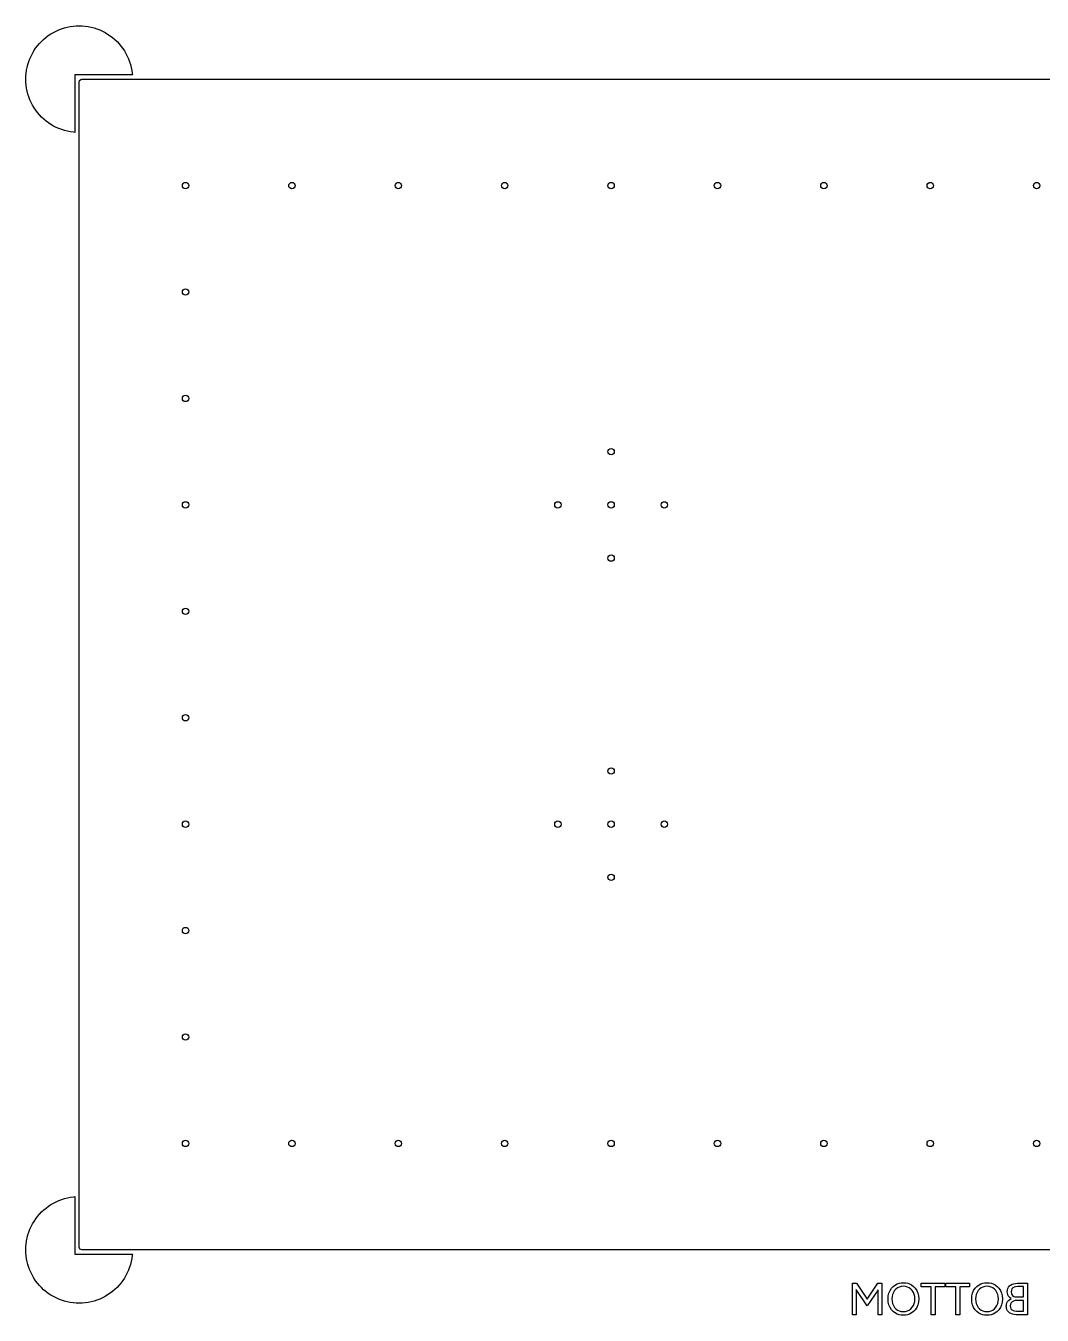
# Model space of a CAD drawing. Extents: x 2.5 to 99.5, y 0.4 to 62.5.
# Drawn here: x 2.5 to 50.3, y 1.9 to 62.5 of the extents above; entities that cross this region are included whole.
import ezdxf

# ---------------------------------------------------------------- set-up
doc = ezdxf.new("R2010")
doc.units = 0
doc.layers.add('BLACK', color=7, linetype='CONTINUOUS')

msp = doc.modelspace()

# ---------------------------------------------------------------- linework, layer by layer
at = {"layer": 'BLACK', "linetype": 'CONTINUOUS'}
for p, q in [((4.173519, 62.368428), (4.307875, 62.411117)), ((4.307875, 62.411117), (4.444417, 62.446191)), ((4.444417, 62.446191), (4.582714, 62.473539)), ((4.582714, 62.473539), (4.722329, 62.493074)), ((4.722329, 62.493074), (4.862821, 62.504736)), ((4.862821, 62.504736), (5.003746, 62.508487)), ((5.003746, 62.508487), (5.144659, 62.504315)), ((5.144659, 62.504315), (5.285115, 62.492234)), ((5.285115, 62.492234), (5.424671, 62.472281)), ((5.424671, 62.472281), (5.562886, 62.44452)), ((5.562886, 62.44452), (5.699323, 62.409039)), ((5.699323, 62.409039), (5.833551, 62.365949)), ((3.22623, 61.77377), (3.328676, 61.870614)), ((3.328676, 61.870614), (3.436401, 61.96155)), ((3.436401, 61.96155), (3.549064, 62.04629)), ((3.549064, 62.04629), (3.666309, 62.124568)), ((3.666309, 62.124568), (3.787767, 62.196136)), ((3.787767, 62.196136), (3.913054, 62.260767)), ((3.913054, 62.260767), (4.041773, 62.318258)), ((4.041773, 62.318258), (4.173519, 62.368428)), ((5.833551, 62.365949), (5.965146, 62.315386)), ((5.965146, 62.315386), (6.093693, 62.257511)), ((6.093693, 62.257511), (6.218786, 62.192506)), ((6.218786, 62.192506), (6.34003, 62.120576)), ((6.34003, 62.120576), (6.457041, 62.041948)), ((6.457041, 62.041948), (6.569451, 61.956871)), ((6.569451, 61.956871), (6.676903, 61.865614)), ((6.676903, 61.865614), (6.77906, 61.768465)), ((2.739233, 61.086946), (2.803864, 61.212233)), ((2.803864, 61.212233), (2.875432, 61.333691)), ((2.875432, 61.333691), (2.95371, 61.450936)), ((2.95371, 61.450936), (3.03845, 61.563599)), ((3.03845, 61.563599), (3.129386, 61.671324)), ((3.129386, 61.671324), (3.22623, 61.77377)), ((6.77906, 61.768465), (6.875597, 61.66573)), ((6.875597, 61.66573), (6.966211, 61.557734)), ((6.966211, 61.557734), (7.050615, 61.444819)), ((7.050615, 61.444819), (7.128542, 61.32734)), ((7.128542, 61.32734), (7.199746, 61.205669)), ((7.199746, 61.205669), (7.264003, 61.08019)), ((2.553809, 60.555583), (2.588883, 60.692125)), ((2.588883, 60.692125), (2.631572, 60.826481)), ((2.631572, 60.826481), (2.681742, 60.958227)), ((2.681742, 60.958227), (2.739233, 61.086946)), ((7.264003, 61.08019), (7.32111, 60.951299)), ((7.32111, 60.951299), (7.370885, 60.819404)), ((7.370885, 60.819404), (7.413173, 60.684921)), ((7.413173, 60.684921), (7.447839, 60.548275)), ((2.491513, 59.996254), (2.495264, 60.137179)), ((2.495685, 59.855341), (2.491513, 59.996254)), ((2.495264, 60.137179), (2.506926, 60.277671)), ((2.506926, 60.277671), (2.526461, 60.417286)), ((2.526461, 60.417286), (2.553809, 60.555583)), ((7.5, 60.199996), (4.8, 60.2)), ((4.8, 60.2), (4.8, 57.500001)), ((5.019685, 59.943039), (5.072489, 59.988794)), ((5.072489, 59.988794), (5.124, 60)), ((5.124, 60), (94.876, 60)), ((7.447839, 60.548275), (7.474774, 60.409897)), ((7.474774, 60.409897), (7.493892, 60.270224)), ((7.493892, 60.270224), (7.5, 60.2)), ((7.5, 60.2), (7.5, 60.199996)), ((2.507766, 59.714885), (2.495685, 59.855341)), ((2.527719, 59.575329), (2.507766, 59.714885)), ((2.55548, 59.437114), (2.527719, 59.575329)), ((2.590961, 59.300677), (2.55548, 59.437114)), ((5, 59.876), (5.019685, 59.943039)), ((5, 5.124), (5, 59.876)), ((2.634051, 59.166449), (2.590961, 59.300677)), ((2.684614, 59.034854), (2.634051, 59.166449)), ((2.742489, 58.906307), (2.684614, 59.034854)), ((2.807494, 58.781214), (2.742489, 58.906307)), ((2.879424, 58.65997), (2.807494, 58.781214)), ((2.958052, 58.542959), (2.879424, 58.65997)), ((3.043129, 58.430549), (2.958052, 58.542959)), ((3.134386, 58.323097), (3.043129, 58.430549)), ((3.231535, 58.22094), (3.134386, 58.323097)), ((3.33427, 58.124403), (3.231535, 58.22094)), ((3.442266, 58.033789), (3.33427, 58.124403)), ((3.555181, 57.949385), (3.442266, 58.033789)), ((3.67266, 57.871458), (3.555181, 57.949385)), ((3.794331, 57.800254), (3.67266, 57.871458)), ((3.91981, 57.735997), (3.794331, 57.800254)), ((4.048701, 57.67889), (3.91981, 57.735997)), ((4.180596, 57.629115), (4.048701, 57.67889)), ((4.315079, 57.586827), (4.180596, 57.629115)), ((4.451725, 57.552161), (4.315079, 57.586827)), ((4.590103, 57.525226), (4.451725, 57.552161)), ((4.729776, 57.506108), (4.590103, 57.525226)), ((4.8, 57.5), (4.729776, 57.506108)), ((4.8, 57.500001), (4.8, 57.5)), ((3.919811, 7.264004), (4.048702, 7.32111)), ((4.048702, 7.32111), (4.180597, 7.370886)), ((4.180597, 7.370886), (4.31508, 7.413173)), ((4.31508, 7.413173), (4.451726, 7.447839)), ((4.451726, 7.447839), (4.590104, 7.474774)), ((4.590104, 7.474774), (4.729777, 7.493893)), ((4.729777, 7.493893), (4.800001, 7.5)), ((4.800004, 7.5), (4.8, 4.8)), ((4.800001, 7.5), (4.800004, 7.5)), ((3.043129, 6.569451), (3.134386, 6.676904)), ((3.134386, 6.676904), (3.231536, 6.77906)), ((3.231536, 6.77906), (3.334271, 6.875598)), ((3.334271, 6.875598), (3.442266, 6.966211)), ((3.442266, 6.966211), (3.555182, 7.050615)), ((3.555182, 7.050615), (3.672661, 7.128542)), ((3.672661, 7.128542), (3.794332, 7.199747)), ((3.794332, 7.199747), (3.919811, 7.264004)), ((2.684614, 5.965147), (2.742489, 6.093694)), ((2.742489, 6.093694), (2.807495, 6.218787)), ((2.807495, 6.218787), (2.879425, 6.34003)), ((2.879425, 6.34003), (2.958052, 6.457042)), ((2.958052, 6.457042), (3.043129, 6.569451)), ((2.527719, 5.424672), (2.55548, 5.562886)), ((2.55548, 5.562886), (2.590961, 5.699323)), ((2.590961, 5.699323), (2.634051, 5.833551)), ((2.634051, 5.833551), (2.684614, 5.965147)), ((2.491513, 5.003746), (2.495685, 5.144659)), ((2.495264, 4.862821), (2.491513, 5.003746)), ((2.506926, 4.722329), (2.495264, 4.862821)), ((2.495685, 5.144659), (2.507766, 5.285116)), ((2.507766, 5.285116), (2.527719, 5.424672)), ((5.011206, 5.072489), (5, 5.124)), ((5.056961, 5.019685), (5.011206, 5.072489)), ((5.124, 5), (5.056961, 5.019685)), ((94.876, 5), (5.124, 5)), ((2.526461, 4.582715), (2.506926, 4.722329)), ((2.553809, 4.444418), (2.526461, 4.582715)), ((2.588883, 4.307875), (2.553809, 4.444418)), ((2.631572, 4.173519), (2.588883, 4.307875)), ((4.8, 4.8), (7.499999, 4.8)), ((7.413173, 4.31508), (7.370886, 4.180597)), ((7.447839, 4.451726), (7.413173, 4.31508)), ((7.474774, 4.590104), (7.447839, 4.451726)), ((7.493893, 4.729777), (7.474774, 4.590104)), ((7.499999, 4.8), (7.493893, 4.729777)), ((2.681742, 4.041773), (2.631572, 4.173519)), ((2.739233, 3.913054), (2.681742, 4.041773)), ((2.803864, 3.787767), (2.739233, 3.913054)), ((2.875432, 3.666309), (2.803864, 3.787767)), ((2.95371, 3.549064), (2.875432, 3.666309)), ((7.128542, 3.672661), (7.050615, 3.555182)), ((7.199747, 3.794332), (7.128542, 3.672661)), ((7.264004, 3.919811), (7.199747, 3.794332)), ((7.32111, 4.048702), (7.264004, 3.919811)), ((7.370886, 4.180597), (7.32111, 4.048702)), ((3.03845, 3.436401), (2.95371, 3.549064)), ((3.129386, 3.328676), (3.03845, 3.436401)), ((3.22623, 3.22623), (3.129386, 3.328676)), ((3.328676, 3.129386), (3.22623, 3.22623)), ((3.436401, 3.03845), (3.328676, 3.129386)), ((3.549064, 2.95371), (3.436401, 3.03845)), ((6.569451, 3.043129), (6.457042, 2.958052)), ((6.676904, 3.134386), (6.569451, 3.043129)), ((6.77906, 3.231536), (6.676904, 3.134386)), ((6.875598, 3.334271), (6.77906, 3.231536)), ((6.966211, 3.442266), (6.875598, 3.334271)), ((7.050615, 3.555182), (6.966211, 3.442266)), ((41.341861, 1.955), (41.341861, 3.430898)), ((41.341861, 3.430898), (41.529073, 3.430898)), ((42.035663, 2.37064), (41.524127, 3.132677)), ((41.524127, 3.132677), (41.524127, 1.955)), ((41.529073, 3.430898), (42.035663, 2.681317)), ((42.035663, 2.681317), (42.542345, 3.430898)), ((42.547291, 3.128556), (42.035663, 2.37064)), ((42.542345, 3.430898), (42.731664, 3.430898)), ((42.547291, 1.955), (42.547291, 3.128556)), ((42.731664, 3.430898), (42.731664, 1.955)), ((43.058849, 2.970431), (43.108378, 3.088073)), ((43.108378, 3.088073), (43.177308, 3.194994)), ((43.177308, 3.194994), (43.261593, 3.284434)), ((43.261593, 3.284434), (43.362452, 3.357991)), ((43.32344, 3.085696), (43.271044, 3.001336)), ((43.386219, 3.15551), (43.32344, 3.085696)), ((43.362452, 3.357991), (43.445831, 3.400313)), ((43.459996, 3.21227), (43.386219, 3.15551)), ((43.445831, 3.400313), (43.535642, 3.43088)), ((43.542928, 3.254079), (43.459996, 3.21227)), ((43.535642, 3.43088), (43.6329, 3.449642)), ((43.635158, 3.279641), (43.542928, 3.254079)), ((43.6329, 3.449642), (43.738799, 3.456086)), ((43.738799, 3.288474), (43.635158, 3.279641)), ((43.738799, 3.456086), (43.844767, 3.449692)), ((43.84105, 3.2797), (43.738799, 3.288474)), ((43.932996, 3.254191), (43.84105, 3.2797)), ((43.844767, 3.449692), (43.94187, 3.431094)), ((44.016595, 3.21227), (43.932996, 3.254191)), ((43.94187, 3.431094), (44.031317, 3.400835)), ((44.091056, 3.155439), (44.016595, 3.21227)), ((44.031317, 3.400835), (44.114139, 3.358999)), ((44.154184, 3.085617), (44.091056, 3.155439)), ((44.114139, 3.358999), (44.214345, 3.286195)), ((44.206646, 3.001336), (44.154184, 3.085617)), ((44.214345, 3.286195), (44.298661, 3.197144)), ((44.298661, 3.197144), (44.368213, 3.090179)), ((44.368213, 3.090179), (44.418245, 2.972458)), ((44.573743, 3.263286), (44.573743, 3.430898)), ((44.573743, 3.430898), (45.69262, 3.430898)), ((45.042049, 3.263286), (44.573743, 3.263286)), ((45.042049, 1.955), (45.042049, 3.263286)), ((45.69262, 3.263286), (45.224315, 3.263286)), ((45.224315, 3.263286), (45.224315, 1.955)), ((45.69262, 3.430898), (45.69262, 3.263286)), ((45.73292, 3.263286), (45.73292, 3.430898)), ((45.73292, 3.430898), (46.851796, 3.430898)), ((46.201225, 3.263286), (45.73292, 3.263286)), ((46.201225, 1.955), (46.201225, 3.263286)), ((46.851796, 3.263286), (46.383491, 3.263286)), ((46.383491, 3.263286), (46.383491, 1.955)), ((46.851796, 3.430898), (46.851796, 3.263286)), ((46.987739, 2.970431), (47.037268, 3.088073)), ((47.037268, 3.088073), (47.106198, 3.194994)), ((47.106198, 3.194994), (47.190484, 3.284434)), ((47.190484, 3.284434), (47.291342, 3.357991)), ((47.252331, 3.085696), (47.199934, 3.001336)), ((47.315109, 3.15551), (47.252331, 3.085696)), ((47.291342, 3.357991), (47.374721, 3.400313)), ((47.388886, 3.21227), (47.315109, 3.15551)), ((47.374721, 3.400313), (47.464532, 3.43088)), ((47.471819, 3.254079), (47.388886, 3.21227)), ((47.464532, 3.43088), (47.561791, 3.449642)), ((47.564049, 3.279641), (47.471819, 3.254079)), ((47.561791, 3.449642), (47.66769, 3.456086)), ((47.66769, 3.288474), (47.564049, 3.279641)), ((47.66769, 3.456086), (47.773658, 3.449692)), ((47.76994, 3.2797), (47.66769, 3.288474)), ((47.861886, 3.254191), (47.76994, 3.2797)), ((47.773658, 3.449692), (47.87076, 3.431094)), ((47.945485, 3.21227), (47.861886, 3.254191)), ((47.87076, 3.431094), (47.960207, 3.400835)), ((48.019946, 3.155439), (47.945485, 3.21227)), ((47.960207, 3.400835), (48.04303, 3.358999)), ((48.083074, 3.085617), (48.019946, 3.155439)), ((48.04303, 3.358999), (48.143236, 3.286195)), ((48.135537, 3.001336), (48.083074, 3.085617)), ((48.143236, 3.286195), (48.227552, 3.197144)), ((48.227552, 3.197144), (48.297103, 3.090179)), ((48.297103, 3.090179), (48.347136, 2.972458)), ((48.619412, 3.028905), (48.626456, 3.113181)), ((48.626456, 3.113181), (48.646512, 3.185452)), ((48.646512, 3.185452), (48.678763, 3.247899)), ((48.678763, 3.247899), (48.723108, 3.30252)), ((48.723108, 3.30252), (48.778299, 3.347865)), ((48.778299, 3.347865), (48.845826, 3.38437)), ((48.813284, 3.10394), (48.803785, 3.028905)), ((48.839984, 3.163226), (48.813284, 3.10394)), ((48.883744, 3.21053), (48.839984, 3.163226)), ((48.845826, 3.38437), (48.919083, 3.409332)), ((48.9404, 3.24403), (48.883744, 3.21053)), ((48.919083, 3.409332), (49.00489, 3.425244)), ((49.014087, 3.265814), (48.9404, 3.24403)), ((49.00489, 3.425244), (49.105395, 3.430898)), ((49.109516, 3.273819), (49.014087, 3.265814)), ((49.105395, 3.430898), (49.572418, 3.430898)), ((49.390151, 3.273819), (49.109516, 3.273819)), ((49.390151, 2.786188), (49.390151, 3.273819)), ((49.572418, 3.430898), (49.572418, 1.955)), ((3.666309, 2.875432), (3.549064, 2.95371)), ((3.787767, 2.803864), (3.666309, 2.875432)), ((3.913054, 2.739233), (3.787767, 2.803864)), ((4.041773, 2.681742), (3.913054, 2.739233)), ((4.173519, 2.631572), (4.041773, 2.681742)), ((4.307875, 2.588883), (4.173519, 2.631572)), ((4.444418, 2.553809), (4.307875, 2.588883)), ((4.582715, 2.526461), (4.444418, 2.553809)), ((4.722329, 2.506926), (4.582715, 2.526461)), ((4.862821, 2.495264), (4.722329, 2.506926)), ((5.003746, 2.491513), (4.862821, 2.495264)), ((5.144659, 2.495685), (5.003746, 2.491513)), ((5.285116, 2.507766), (5.144659, 2.495685)), ((5.424672, 2.527719), (5.285116, 2.507766)), ((5.562886, 2.55548), (5.424672, 2.527719)), ((5.699323, 2.590961), (5.562886, 2.55548)), ((5.833551, 2.634051), (5.699323, 2.590961)), ((5.965147, 2.684614), (5.833551, 2.634051)), ((6.093694, 2.742489), (5.965147, 2.684614)), ((6.218787, 2.807495), (6.093694, 2.742489)), ((6.34003, 2.879425), (6.218787, 2.807495)), ((6.457042, 2.958052), (6.34003, 2.879425)), ((43.017703, 2.692949), (43.028293, 2.83956)), ((43.028276, 2.546268), (43.017703, 2.692949)), ((43.058818, 2.414981), (43.028276, 2.546268)), ((43.028293, 2.83956), (43.058849, 2.970431)), ((43.210039, 2.806984), (43.201984, 2.692949)), ((43.201984, 2.692949), (43.209967, 2.577446)), ((43.209967, 2.577446), (43.232921, 2.474952)), ((43.233308, 2.909161), (43.210039, 2.806984)), ((43.232921, 2.474952), (43.269945, 2.383463)), ((43.271044, 3.001336), (43.233308, 2.909161)), ((44.244279, 2.909171), (44.206646, 3.001336)), ((44.206646, 2.383554), (44.244182, 2.475035)), ((44.244182, 2.475035), (44.267437, 2.577493)), ((44.267488, 2.806993), (44.244279, 2.909171)), ((44.267437, 2.577493), (44.275523, 2.692949)), ((44.275523, 2.692949), (44.267488, 2.806993)), ((44.449103, 2.546368), (44.417904, 2.415093)), ((44.418245, 2.972458), (44.449162, 2.840925)), ((44.459896, 2.692949), (44.449103, 2.546368)), ((44.449162, 2.840925), (44.459896, 2.692949)), ((46.946593, 2.692949), (46.957183, 2.83956)), ((46.957166, 2.546268), (46.946593, 2.692949)), ((46.987708, 2.414981), (46.957166, 2.546268)), ((46.957183, 2.83956), (46.987739, 2.970431)), ((47.13893, 2.806984), (47.130874, 2.692949)), ((47.130874, 2.692949), (47.138858, 2.577446)), ((47.138858, 2.577446), (47.161811, 2.474952)), ((47.162198, 2.909161), (47.13893, 2.806984)), ((47.161811, 2.474952), (47.198835, 2.383463)), ((47.199934, 3.001336), (47.162198, 2.909161)), ((48.173169, 2.909171), (48.135537, 3.001336)), ((48.135537, 2.383554), (48.173073, 2.475035)), ((48.173073, 2.475035), (48.196328, 2.577493)), ((48.196378, 2.806993), (48.173169, 2.909171)), ((48.196328, 2.577493), (48.204413, 2.692949)), ((48.204413, 2.692949), (48.196378, 2.806993)), ((48.377993, 2.546368), (48.346794, 2.415093)), ((48.347136, 2.972458), (48.378053, 2.840925)), ((48.388786, 2.692949), (48.377993, 2.546368)), ((48.378053, 2.840925), (48.388786, 2.692949)), ((48.575914, 2.365327), (48.582411, 2.438963)), ((48.582411, 2.438963), (48.602696, 2.508857)), ((48.602696, 2.508857), (48.635716, 2.570583)), ((48.625086, 2.958331), (48.619412, 3.028905)), ((48.641468, 2.895622), (48.625086, 2.958331)), ((48.635716, 2.570583), (48.680319, 2.62505)), ((48.668139, 2.839403), (48.641468, 2.895622)), ((48.704515, 2.788814), (48.668139, 2.839403)), ((48.680319, 2.62505), (48.734958, 2.671364)), ((48.748521, 2.745826), (48.704515, 2.788814)), ((48.734958, 2.671364), (48.800854, 2.709893)), ((48.800854, 2.709893), (48.748521, 2.745826)), ((48.770087, 2.442606), (48.75973, 2.365327)), ((48.799657, 2.505462), (48.770087, 2.442606)), ((48.849031, 2.557394), (48.799657, 2.505462)), ((48.803785, 3.028905), (48.812015, 2.955686)), ((48.812015, 2.955686), (48.835045, 2.897309)), ((48.835045, 2.897309), (48.872204, 2.850394)), ((48.912253, 2.594287), (48.849031, 2.557394)), ((48.872204, 2.850394), (48.921444, 2.815823)), ((48.993928, 2.618226), (48.912253, 2.594287)), ((48.921444, 2.815823), (48.983276, 2.794038)), ((48.983276, 2.794038), (49.061248, 2.786188)), ((49.099075, 2.627003), (48.993928, 2.618226)), ((49.061248, 2.786188), (49.390151, 2.786188)), ((49.390151, 2.627003), (49.099075, 2.627003)), ((49.390151, 2.120505), (49.390151, 2.627003)), ((41.524127, 1.955), (41.341861, 1.955)), ((42.731664, 1.955), (42.547291, 1.955)), ((43.108378, 2.296634), (43.058818, 2.414981)), ((43.177287, 2.188995), (43.108378, 2.296634)), ((43.260914, 2.099638), (43.177287, 2.188995)), ((43.360345, 2.026807), (43.260914, 2.099638)), ((43.269945, 2.383463), (43.321623, 2.299759)), ((43.321623, 2.299759), (43.383728, 2.230266)), ((43.442647, 1.984977), (43.360345, 2.026807)), ((43.383728, 2.230266), (43.456882, 2.173536)), ((43.531397, 1.954751), (43.442647, 1.984977)), ((43.456882, 2.173536), (43.539144, 2.131681)), ((43.62761, 1.936189), (43.531397, 1.954751)), ((43.539144, 2.131681), (43.630321, 2.106143)), ((43.732479, 1.929812), (43.62761, 1.936189)), ((43.630321, 2.106143), (43.732479, 2.097332)), ((43.732479, 2.097332), (43.836166, 2.106107)), ((43.838398, 1.936176), (43.732479, 1.929812)), ((43.836166, 2.106107), (43.929522, 2.131623)), ((43.935869, 1.954722), (43.838398, 1.936176)), ((43.929522, 2.131623), (44.014488, 2.173536)), ((44.02605, 1.98495), (43.935869, 1.954722)), ((44.014488, 2.173536), (44.090341, 2.230554)), ((44.109926, 2.026807), (44.02605, 1.98495)), ((44.090341, 2.230554), (44.15413, 2.300112)), ((44.211461, 2.099756), (44.109926, 2.026807)), ((44.15413, 2.300112), (44.206646, 2.383554)), ((44.296829, 2.18914), (44.211461, 2.099756)), ((44.367206, 2.296634), (44.296829, 2.18914)), ((44.417904, 2.415093), (44.367206, 2.296634)), ((45.224315, 1.955), (45.042049, 1.955)), ((46.383491, 1.955), (46.201225, 1.955)), ((47.037268, 2.296634), (46.987708, 2.414981)), ((47.106178, 2.188995), (47.037268, 2.296634)), ((47.189804, 2.099638), (47.106178, 2.188995)), ((47.289235, 2.026807), (47.189804, 2.099638)), ((47.198835, 2.383463), (47.250514, 2.299759)), ((47.250514, 2.299759), (47.312619, 2.230266)), ((47.371537, 1.984977), (47.289235, 2.026807)), ((47.312619, 2.230266), (47.385772, 2.173536)), ((47.460287, 1.954751), (47.371537, 1.984977)), ((47.385772, 2.173536), (47.468034, 2.131681)), ((47.556501, 1.936189), (47.460287, 1.954751)), ((47.468034, 2.131681), (47.559212, 2.106143)), ((47.66137, 1.929812), (47.556501, 1.936189)), ((47.559212, 2.106143), (47.66137, 2.097332)), ((47.66137, 2.097332), (47.765056, 2.106107)), ((47.767288, 1.936176), (47.66137, 1.929812)), ((47.765056, 2.106107), (47.858412, 2.131623)), ((47.86476, 1.954722), (47.767288, 1.936176)), ((47.858412, 2.131623), (47.943379, 2.173536)), ((47.95494, 1.98495), (47.86476, 1.954722)), ((47.943379, 2.173536), (48.019232, 2.230554)), ((48.038817, 2.026807), (47.95494, 1.98495)), ((48.019232, 2.230554), (48.083021, 2.300112)), ((48.140351, 2.099756), (48.038817, 2.026807)), ((48.083021, 2.300112), (48.135537, 2.383554)), ((48.22572, 2.18914), (48.140351, 2.099756)), ((48.296096, 2.296634), (48.22572, 2.18914)), ((48.346794, 2.415093), (48.296096, 2.296634)), ((48.575357, 2.359008), (48.575914, 2.365327)), ((48.582158, 2.274723), (48.575357, 2.359008)), ((48.601496, 2.202466), (48.582158, 2.274723)), ((48.63251, 2.140105), (48.601496, 2.202466)), ((48.675427, 2.085331), (48.63251, 2.140105)), ((48.728913, 2.039635), (48.675427, 2.085331)), ((48.794351, 2.002535), (48.728913, 2.039635)), ((48.75973, 2.365327), (48.768861, 2.292873)), ((48.768861, 2.292873), (48.794783, 2.234113)), ((48.865615, 1.976945), (48.794351, 2.002535)), ((48.794783, 2.234113), (48.837582, 2.185809)), ((48.837582, 2.185809), (48.89296, 2.150933)), ((48.948334, 1.960733), (48.865615, 1.976945)), ((48.89296, 2.150933), (48.963341, 2.128615)), ((49.044487, 1.955), (48.948334, 1.960733)), ((48.963341, 2.128615), (49.052821, 2.120505)), ((49.572418, 1.955), (49.044487, 1.955)), ((49.052821, 2.120505), (49.390151, 2.120505))]:
    msp.add_line(p, q, dxfattribs=at)
at = {"layer": 'BLACK'}
for centre in [(10, 55), (15, 55), (20, 55), (25, 55), (30, 55), (35, 55), (40, 55), (45, 55), (50, 55), (10, 50), (10, 45), (30, 42.5), (10, 40), (27.5, 40), (30, 40), (32.5, 40), (30, 37.5), (10, 35), (10, 30), (30, 27.5), (10, 25), (27.5, 25), (30, 25), (32.5, 25), (30, 22.5), (10, 20), (10, 15), (10, 10), (15, 10), (20, 10), (25, 10), (30, 10), (35, 10), (40, 10), (45, 10), (50, 10)]:
    msp.add_circle(centre, 0.15, dxfattribs=at)

doc.saveas('drawing.dxf')
